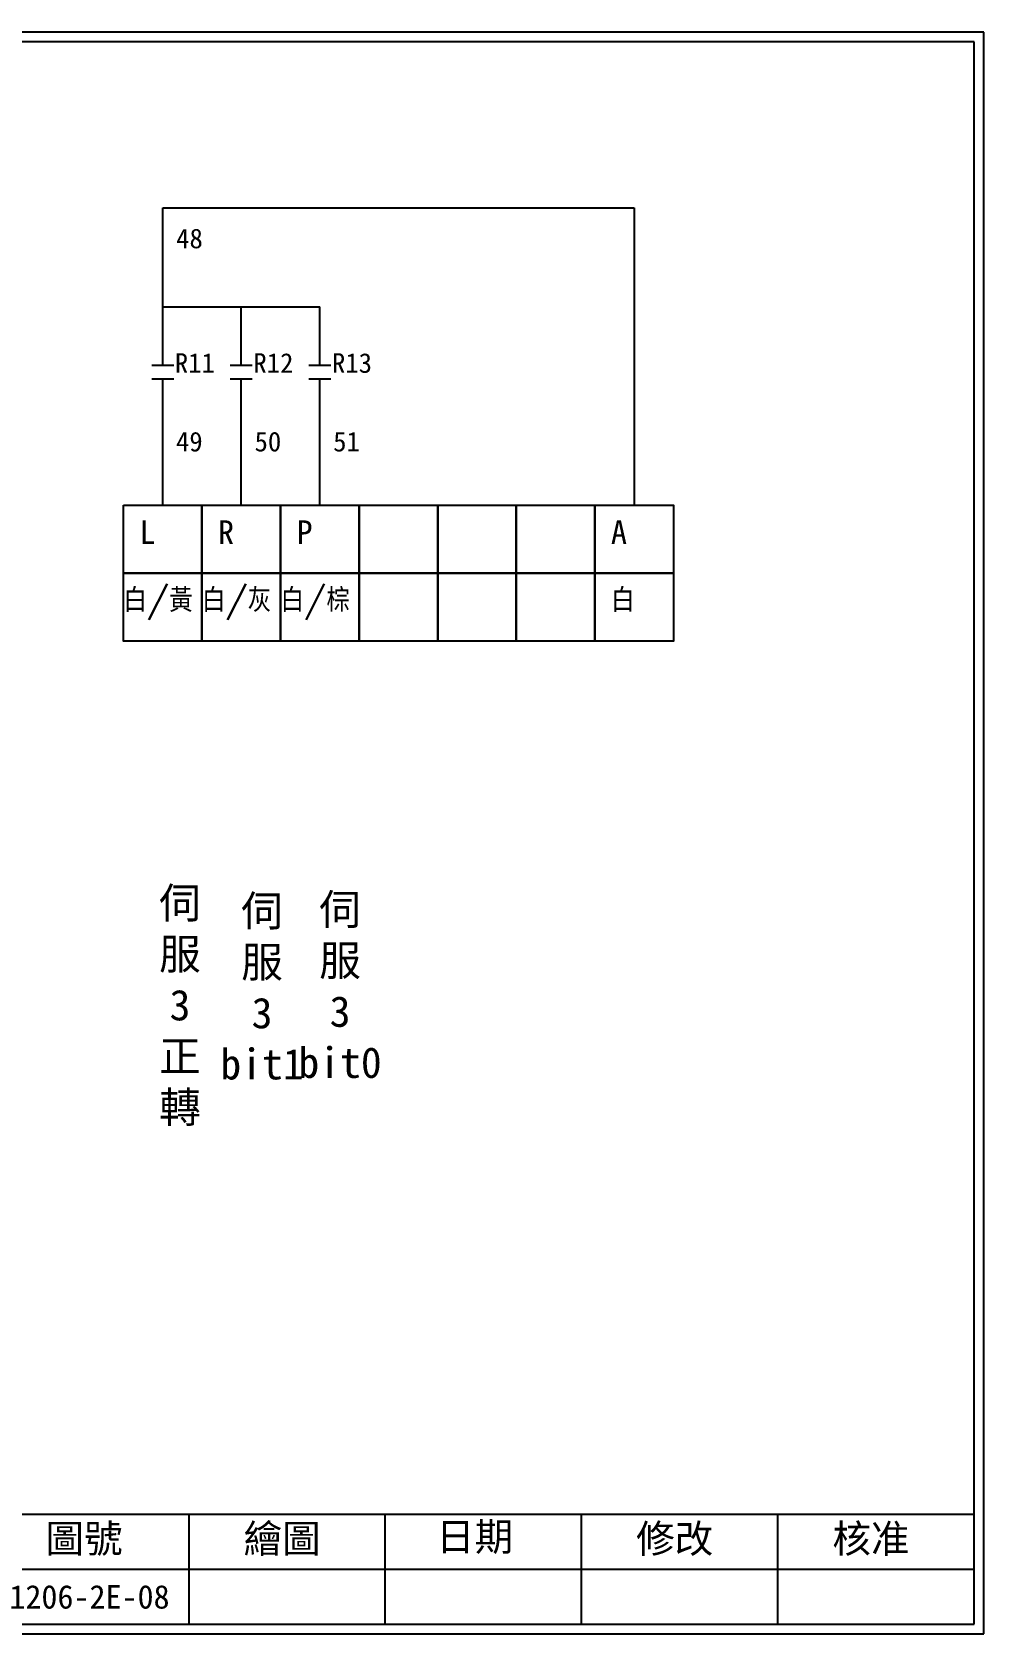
# Model space of a CAD drawing. Extents: x 926 to 1213, y -211 to -7.
# Drawn here: x 1091.5 to 1212.7, y -211.2 to -7.2 of the extents above; entities that cross this region are included whole.
import ezdxf

# ---------------------------------------------------------------- set-up
doc = ezdxf.new("R2010")
doc.units = 0
doc.layers.get('0').update_dxf_attribs({"linetype": 'CONTINUOUS'})
doc.layers.add('圖框層', color=7, linetype='CONTINUOUS')
doc.layers.add('標尺寸層', color=3, linetype='CONTINUOUS')
doc.styles.add('CNS', font='romanc.shx', dxfattribs={"bigfont": 'chineset.shx'})
doc.styles.add('STSL', font='KAIU.TTF')

msp = doc.modelspace()

# ---------------------------------------------------------------- linework, layer by layer
for points in [[(1103.13, -67.49), (1113.14, -67.49), (1113.14, -76.15), (1103.13, -76.15)], [(1113.14, -67.49), (1123.15, -67.49), (1123.15, -76.15), (1113.14, -76.15)], [(1123.15, -67.49), (1133.16, -67.49), (1133.16, -76.15), (1123.15, -76.15)], [(1133.16, -67.49), (1143.17, -67.49), (1143.17, -76.15), (1133.16, -76.15)], [(1143.17, -67.49), (1153.18, -67.49), (1153.18, -76.15), (1143.17, -76.15)], [(1153.18, -67.49), (1163.19, -67.49), (1163.19, -76.15), (1153.18, -76.15)], [(1163.19, -67.49), (1173.2, -67.49), (1173.2, -76.15), (1163.19, -76.15)], [(1103.13, -76.15), (1113.14, -76.15), (1113.14, -84.81), (1103.13, -84.81)], [(1113.14, -76.15), (1123.15, -76.15), (1123.15, -84.81), (1113.14, -84.81)], [(1123.15, -76.15), (1133.16, -76.15), (1133.16, -84.81), (1123.15, -84.81)], [(1133.16, -76.15), (1143.17, -76.15), (1143.17, -84.81), (1133.16, -84.81)], [(1143.17, -76.15), (1153.18, -76.15), (1153.18, -84.81), (1143.17, -84.81)], [(1153.18, -76.15), (1163.19, -76.15), (1163.19, -84.81), (1153.18, -84.81)], [(1163.19, -76.15), (1173.2, -76.15), (1173.2, -84.81), (1163.19, -84.81)]]:
    msp.add_lwpolyline(points, close=True)
at = {"layer": '圖框層', "color": 7}
for p, q in [((1212.74, -7.25), (925.74, -7.25)), ((1212.74, -211.22), (1212.74, -7.25)), ((1211.49, -8.5), (926.99, -8.5)), ((1211.49, -209.97), (1211.49, -8.5)), ((926.99, -195.97), (1211.49, -195.97)), ((1111.49, -209.97), (1111.49, -195.97)), ((1136.49, -209.97), (1136.49, -195.97)), ((1161.49, -209.97), (1161.49, -195.97)), ((1186.49, -209.97), (1186.49, -195.97)), ((1061.49, -202.97), (1211.49, -202.97)), ((926.99, -209.97), (1211.49, -209.97)), ((925.74, -211.22), (1212.74, -211.22))]:
    msp.add_line(p, q, dxfattribs=at)
at = {"layer": '標尺寸層'}
for p, q in [((1108.14, -42.24), (1108.14, -29.62)), ((1108.14, -29.62), (1168.2, -29.62)), ((1168.2, -29.62), (1168.2, -67.49)), ((1108.14, -49.68), (1108.14, -42.24)), ((1108.14, -42.24), (1128.16, -42.24)), ((1118.15, -49.68), (1118.15, -42.24)), ((1128.16, -49.68), (1128.16, -42.24)), ((1106.74, -49.68), (1109.54, -49.68)), ((1116.75, -49.68), (1119.55, -49.68)), ((1126.76, -49.68), (1129.56, -49.68)), ((1106.74, -51.42), (1109.54, -51.42)), ((1108.14, -67.49), (1108.14, -51.42)), ((1116.75, -51.42), (1119.55, -51.42)), ((1118.15, -67.49), (1118.15, -51.42)), ((1126.76, -51.42), (1129.56, -51.42)), ((1128.16, -67.49), (1128.16, -51.42))]:
    msp.add_line(p, q, dxfattribs=at)

# ---------------------------------------------------------------- texts
at = {"char_height": 3, "width": 10.01, "attachment_point": 1}
for s, insert in [(' L', (1103.13, -69.42)), (' R', (1113.14, -69.42)), (' P', (1123.15, -69.42)), (' A', (1163.19, -69.42)), ('{\\Fromanc,chineset|c136;白/黃}', (1103.13, -78.09)), ('{\\Fromanc,chineset|c136;白/灰}', (1113.14, -78.09)), ('{\\Fromanc,chineset|c136;白/棕}', (1123.15, -78.09)), ('{\\Fromanc,chineset|c136; 白}', (1163.19, -78.09))]:
    msp.add_mtext(s, dxfattribs=dict(at, insert=insert))
at = {"layer": '圖框層', "color": 4, "style": 'STSL'}
for s, height, p in [('48', 2.5, (1109.85, -34.78)), ('R11', 2.5, (1109.68, -50.64)), ('R12', 2.5, (1119.69, -50.64)), ('R13', 2.5, (1129.7, -50.64)), ('49', 2.5, (1109.83, -60.65)), ('50', 2.5, (1119.84, -60.65)), ('51', 2.5, (1129.85, -60.65)), ('圖號', 3.6, (1093.21, -200.88)), ('繪圖', 3.6, (1118.44, -200.88)), ('日期', 3.6, (1142.96, -200.63)), ('修改', 3.6, (1168.44, -200.88)), ('核准', 3.6, (1193.44, -200.88)), ('1206-2E-08', 3, (1088.61, -207.99))]:
    msp.add_text(s, height=height, dxfattribs=at).set_placement(p)
at = {"layer": '標尺寸層', "color": 7, "char_height": 3.9, "width": 8.6627, "attachment_point": 5, "style": 'CNS'}
for s, insert in [('{\\fDFKai-SB|b0|i0|c136|p65;伺服\\P3\\P正轉}', (1110.34, -131.36)), ('{\\fDFKai-SB|b0|i0|c136|p65;伺服\\P3\\Pbit1}', (1120.79, -128.94)), ('{\\fDFKai-SB|b0|i0|c136|p65;伺服\\P3\\Pbit0}', (1130.73, -128.75))]:
    msp.add_mtext(s, dxfattribs=dict(at, insert=insert))

doc.saveas('drawing.dxf')
